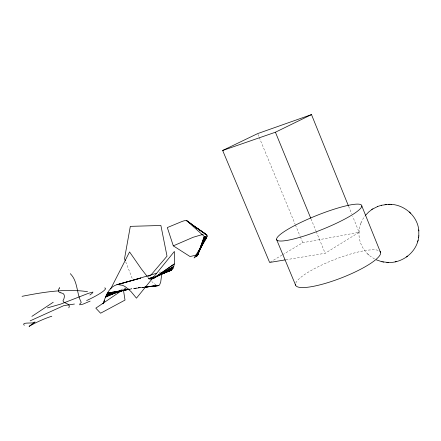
<?xml version="1.0" encoding="UTF-8"?>
<svg xmlns="http://www.w3.org/2000/svg" width="441" height="441" viewBox="0 0 441 441"><rect width="100%" height="100%" fill="white"/><g stroke="black" fill="none" stroke-linecap="round" stroke-linejoin="round"><path stroke-width="0.33" stroke-dasharray="2.21 1.65" d="M359.035 231.619C358.423 239.342 361.311 247.214 366.581 252.869M358.952 232.743L359.421 228.344L360.567 224.078M360.964 223.025L363.009 218.857L365.523 215.296M360.473 224.326L361.047 222.788M285.884 259.777L325.149 253.272L359.128 232.302L352.69 216.399M270.223 262.114L282.058 255.063M282.648 254.711L302.769 242.721L359.128 232.302M120.895 289.88L125.205 287.852M125.012 288.943L126.269 288.414M123.706 289.351L126.247 288.364M159.063 272.527L161.004 271.948M129.775 289.158L131.776 288.745L130.426 288.987M129.797 289.186L144.097 287.207L133.16 288.568L143.832 287.328M144.461 287.157L133.766 288.331L143.788 287.245M203.4 234.364L204.442 234.27M156.103 285.029L151.809 281.595M374.569 258.994L369.894 255.94L366.372 252.643M367.546 253.878L368.83 255.036M147.503 276.805L149.185 278.806M257.913 134.235L258.961 136.771M259.225 137.405L295.161 224.32M295.42 224.954L300.145 236.376M300.404 237.01L302.769 242.721M311.015 218.868L315.988 230.974M316.252 231.613L325.149 253.272M348.572 206.217L351.659 213.852M125.74 261.877L132.576 279.39M295.779 283.067A45.55 9.807 -21.3 0 1 333.688 259.859A45.55 9.807 -21.3 0 1 378.433 250.416"/><path stroke-width="0.66" d="M418.801 236.117L418.812 230.599M388.135 262.505C402.705 263.139 416.949 251.899 418.669 237.197M418.636 237.501L418.84 235.803M196.427 227.694L206.818 234.921L196.151 227.584L206.52 234.673L207.176 236.023L206.377 238.355L194.057 257.974L197.54 255.311L204.404 236.194L197.48 255.438L204.663 236.911M161.825 273.431L160.684 282.207L159.526 285.035L158.49 285.647L145.128 287.102M417.621 241.877L417.71 241.58M418.002 240.549L418.09 240.235M68.835 307.84C71.376 303.176 63.476 303.849 62.975 300.856C64.667 297.951 65.759 293.171 60.919 292.841M204.679 236.85L197.381 255.576L205.357 236.343L197.05 255.912L205.671 237.39M59.596 287.477L59.155 288.502M59.133 288.552C57.633 290.343 58.466 292.73 60.864 292.824M205.644 237.412L196.824 256.105L205.826 237.682L196.245 256.546L207.176 236.023M104.71 300.547L102.996 303.899C105.614 296.633 108.547 287.146 116.832 284.721L140.685 278.106L116.832 284.721M110.652 288.927L129.566 251.938L141.269 268.823L147.085 276.303M365.523 215.296L368.814 211.895L372 209.453M150.557 275.504L167.018 256.149L160.893 225.483L130.321 226.36L124.516 258.751L125.25 260.625M89.898 295.007L92.23 293.199L92.974 292.047L88.591 293.259L60.841 304.053L47.424 307.912M406.486 256.976L407.66 256.105M153.7 278.26L174.311 263.972L174.653 256.579L174.377 251.458L136.462 298.16L131.049 291.606L125.961 287.196A22.789 11.075 60.7 0 0 122.372 285.283L117.896 284.572L156.478 273.304M122.24 290.255L95.829 308.154L100.592 313.215L125.012 300.095L123.463 290.156M31.884 316.384L53.251 302.228M372.722 208.984L377.75 206.454M371.769 209.602L372.915 208.858M152.382 278.745L173.765 266.463L174.311 263.972L152.79 278.806L173.765 266.463L173.021 268.282L171.086 270.344L157.806 275.719M152.399 278.778L173.021 268.282L159.758 274.743M285.206 259.892L269.633 262.467L222.666 150.48L275.416 132.223L311.484 114.599L348.313 205.583M152.525 278.265L150.712 279.147L152.547 278.326M154.333 277.383L156.742 276.209M222.666 150.48L257.649 133.601L311.484 114.599M115.355 292.482L105.509 297.113L120.608 290.79M196.642 227.848L186.56 220.528L185.088 220.572A9.581 1.058 -23.3 0 0 182.166 221.415L167.326 227.567L173.302 245.858L193.18 237.264L202.877 234.414M90.14 301.115L82.908 304.185L79.738 304.814L79.782 304.025L81.26 302.377C76.403 293.248 78.04 281.38 70.279 273.663M30.153 320.855L63.785 305.635L74.435 304.042M153.771 277.775L172.117 269.545L159.598 274.82M153.336 277.461L149.582 279.043L152.746 277.764M381.487 205.247L377.7 206.471M116.705 292.063L105.89 296.258L122.714 290.376M161.638 273.878L171.086 270.344L160.458 274.33M120.674 290.828L106.281 295.431L126.253 289.583M147.967 276.27L149.907 275.697M126.214 289.483L106.672 294.632L129.015 289.147M381.267 205.302L388.532 204.315M395.18 261.86L395.544 261.778M395.919 261.689L396.222 261.623M128.993 289.098L107.075 293.86L129.108 289.296M22.05 296.33C43.461 292.091 65.726 288.436 87.511 291.683M129.075 289.23L107.483 293.122L129.119 289.307M196.521 254.97L190.082 256.557L173.302 245.858M144.78 287.119L153.65 285.972L144.769 287.097M157.057 285.531L155.012 285.796L158.49 285.647M145.161 287.168L157.828 285.691L145.128 287.085M386.487 204.409L385.01 204.569M389.601 204.315L390.12 204.326M388.289 204.315C403.311 203.582 417.859 215.693 418.84 230.902M376.421 259.881L381.928 261.733L388.46 262.516M386.856 262.456L387.215 262.467M391.211 204.387L391.735 204.426M381.928 261.733L382.27 261.8M383.262 262.004L383.576 262.064M205.655 234.353L206.52 234.673M197.359 255.003L197.54 255.311M186.229 220.45L207.027 235.229M196.862 228.273L186.56 220.528L206.377 238.355M24.266 325.293C20.484 321.489 35.175 324.223 35.048 321.93L29.04 326.401A20.17 2.949 -24.7 0 1 51.818 316.225M410.549 213.152L409.314 211.978M276.612 239.617L295.619 285.189M275.416 132.223L310.756 218.234M361.824 206.002A45.847 7.514 -21.9 0 1 297.962 237.853A45.847 7.514 -21.9 0 1 297.758 223.945A45.847 7.514 -21.9 0 1 361.824 206.002L380.638 252.699M418.741 229.899L418.768 230.202M380.004 251.359A45.55 9.807 -21.3 0 1 341.351 277.918A45.55 9.807 -21.3 0 1 295.492 284.202M104.638 287.94A23.764 3.363 -24.3 0 1 86.623 300.564M153.451 276.937L148.413 278.822L153.485 276.926"/></g></svg>
